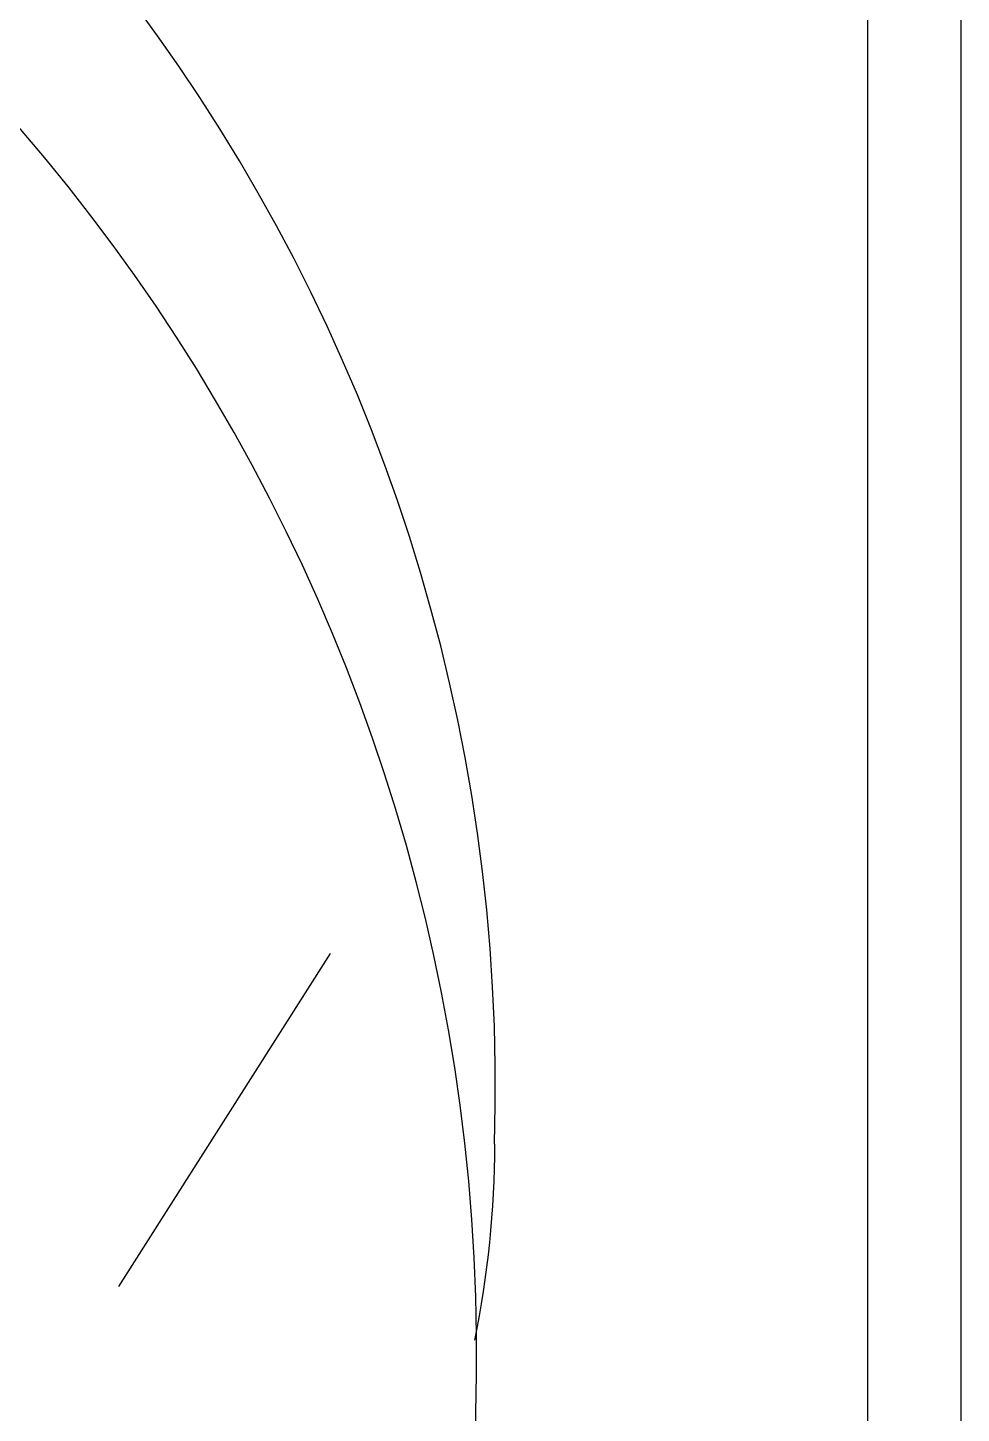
# Model space of a CAD drawing. Header units: millimetres. Extents: x 14433.32 to 14435.17, y 9240.44 to 9242.46.
# Drawn here: x 14434.8238 to 14435.0238, y 9241.8713 to 9242.168 of the extents above; entities that cross this region are included whole.
import ezdxf

# ---------------------------------------------------------------- set-up
doc = ezdxf.new("R2010")
doc.units = ezdxf.units.MM
doc.header["$LTSCALE"] = 0.25
doc.layers.add('ARQ-COZ', color=2, linetype='Continuous')

msp = doc.modelspace()

# ---------------------------------------------------------------- linework, layer by layer
at = {"layer": 'ARQ-COZ'}
for p, q in [((14434.84331715398, 9241.898508987199), (14434.88862054044, 9241.969736036745)), ((14434.91976655553, 9240.863578524502), (14434.91976655553, 9241.871339513476))]:
    msp.add_line(p, q, dxfattribs=at)
for points in [[(14433.64676655554, 9242.384578524503, 0.4142135623730951), (14433.45876655554, 9242.196578524503), (14433.45876655554, 9240.707578524503, 0.4142135623730986), (14433.64676655554, 9240.519578524503), (14434.83576655554, 9240.519578524503, 0.414213562373088), (14435.02376655554, 9240.707578524503), (14435.02376655554, 9242.196578524503, 0.4142135623730915), (14434.83576655554, 9242.384578524503), (14433.65176655553, 9242.384578524503)], [(14433.64676655554, 9242.364578524503, 0.414213562373095), (14433.47876655554, 9242.196578524503), (14433.47876655554, 9240.707578524503, 0.414213562373095), (14433.64676655554, 9240.539578524504), (14434.83576655554, 9240.539578524504, 0.414213562373095), (14435.00376655554, 9240.707578524503), (14435.00376655554, 9242.196578524503, 0.414213562373095), (14434.83576655554, 9242.364578524503), (14433.65176655553, 9242.364578524503)], [(14434.92376405959, 9241.928953727904, -0.05103747661752094), (14434.91947030625, 9241.886998588821)]]:
    msp.add_lwpolyline(points, format="xyb", dxfattribs=at)
for centre, radius, start, end in [((14434.53732936102, 9241.94100425828), 0.3866225440070676, 358.2138745287177, 152.6310632573963), ((14434.51878535957, 9241.883836654632), 0.4011758941561476, 358.2148745429749, 146.0204446022597)]:
    msp.add_arc(centre, radius, start, end, dxfattribs=at)

doc.saveas('drawing.dxf')
